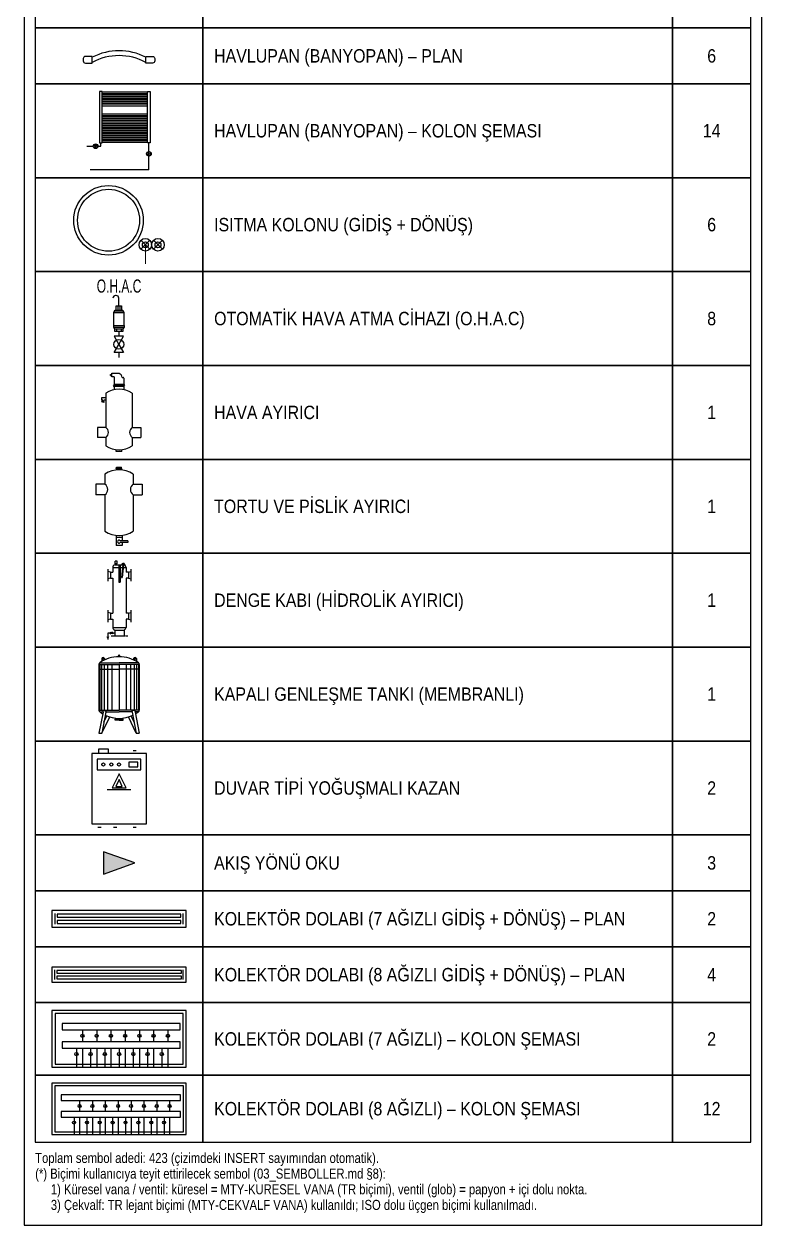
# Model space of a CAD drawing. Header units: centimetres. Extents: x -797 to 10101, y -12981 to 1521.
# Drawn here: x 2920 to 3580, y -12733 to -11659 of the extents above; entities that cross this region are included whole.
import ezdxf
from ezdxf.enums import TextEntityAlignment as Align

# ---------------------------------------------------------------- set-up
doc = ezdxf.new("R2010")
doc.units = ezdxf.units.CM
doc.linetypes.add('HIDDEN', pattern=[0.375, 0.25, -0.125])
doc.linetypes.add('ISITMA DONUS HATTI', pattern=[1.66, 1.57, -0.02, -0.07])
doc.layers.add('MTY-ISITMA-CAP', color=41, linetype='Continuous', lineweight=0)
for name, color, linetype in [('MTY-ISITMA-DONUS-BORU', 30, 'ISITMA DONUS HATTI'), ('MTY-ISITMA-GIDIS-BORU', 10, 'Continuous'), ('MTY-KOLLETÖR', 7, 'Continuous'), ('MTY-RADYATÖR', 2, 'Continuous'), ('MTY-TEFRIS', 15, 'Continuous'), ('MTY-TEFRIS-CIKTI', 250, 'Continuous'), ('MTY-VANA', 1, 'Continuous'), ('ROTAS-ISITMA-SEMBOL', 1, 'Continuous'), ('ROTAS-LEJANT-CERCEVE', 7, 'Continuous'), ('ROTAS-LEJANT-YAZI', 7, 'Continuous'), ('STM-ISITMA-CAP', 41, 'Continuous')]:
    doc.layers.add(name, color=color, linetype=linetype)
doc.styles.add('MTYCAP', font='wturkce.SHX', dxfattribs={"width": 0.65, "height": 20})
doc.styles.add('MTYCAPLT', font='arial.ttf', dxfattribs={"width": 0.65, "height": 1})
doc.styles.add('ROTAS', font='arial.ttf')

# ---------------------------------------------------------------- blocks, each defined once
blk = doc.blocks.new('MTY-RADYATOR Banyopan')
at = {"layer": 'MTY-RADYATÖR', "color": 15}
for points in [[(-3, 0), (0, 0), (0, 3), (-3, 3, 0.414214), (-4, 2), (-4, 1, 0.414214)], [(26.96, 0), (23.96, 0), (23.96, 3), (26.96, 3, -0.414214), (27.96, 2), (27.96, 1, -0.414214)]]:
    blk.add_lwpolyline(points, format="xyb", close=True, dxfattribs=at)
at = {"layer": 'MTY-RADYATÖR'}
for centre, radius, start, end in [((11.98, -20.62), 26.17, 62.7637, 117.2363), ((11.98, -22.07), 25.42, 61.8807, 118.1193)]:
    blk.add_arc(centre, radius, start, end, dxfattribs=at)
at = {"layer": 'MTY-RADYATÖR', "style": 'MTYCAPLT', "width": 0.65}
blk.add_attdef('RAD', text='', height=10, dxfattribs=at).set_placement((11.98, 18.05), align=Align.MIDDLE_CENTER)
at = {"layer": 'MTY-TEFRIS-CIKTI', "style": 'MTYCAPLT', "width": 0.65}
blk.add_attdef('NO', text='', height=6, dxfattribs=at).set_placement((11.98, 30), align=Align.MIDDLE_CENTER)
blk = doc.blocks.new('MTY-RADYATÖR BANYOPAN KOLON')
at = {"layer": 'MTY-ISITMA-DONUS-BORU'}
for p, q in [((87, 49.7), (87, 62.5)), ((87, 22.5), (87, 42.8)), ((87, 22.5), (0, 22.5))]:
    blk.add_line(p, q, dxfattribs=at)
at = {"layer": 'MTY-ISITMA-GIDIS-BORU'}
for p, q in [((-5, 57.5), (4.6, 57.5)), ((11.5, 57.5), (15.7, 57.5)), ((15.7, 57.5), (15.7, 62.5))]:
    blk.add_line(p, q, dxfattribs=at)
at = {"layer": 'MTY-RADYATÖR', "color": 15}
for p, q in [((8.7, 57.5), (7.3, 57.5)), ((87.7, 46.3), (86.3, 46.3))]:
    blk.add_line(p, q, dxfattribs=at)
at = {"layer": 'MTY-RADYATÖR', "color": 15, "linetype": 'ByBlock'}
for points in [[(13.7, 138.5), (13.7, 62.5)], [(17.7, 138.5), (13.7, 138.5)], [(17.7, 62.5), (17.7, 138.5)], [(84.7, 137.7), (17.7, 137.7)], [(84.7, 135.2), (17.7, 135.2)], [(84.7, 134.1), (17.7, 134.1)], [(84.7, 131.6), (17.7, 131.6)], [(84.7, 130.5), (17.7, 130.5)], [(84.7, 128), (17.7, 128)], [(84.7, 126.9), (17.7, 126.9)], [(84.7, 62.5), (84.7, 138.5)], [(84.7, 138.5), (88.7, 138.5)], [(88.7, 138.5), (88.7, 62.5)], [(84.7, 124.4), (17.7, 124.4)], [(84.7, 123.3), (17.7, 123.3)], [(84.7, 120.8), (17.7, 120.8)], [(84.7, 119.7), (17.7, 119.7)], [(84.7, 117.2), (17.7, 117.2)], [(84.7, 105.3), (17.7, 105.3)], [(84.7, 102.8), (17.7, 102.8)], [(84.7, 101.7), (17.7, 101.7)], [(84.7, 99.2), (17.7, 99.2)], [(84.7, 98.1), (17.7, 98.1)], [(84.7, 95.6), (17.7, 95.6)], [(84.7, 94.5), (17.7, 94.5)], [(84.7, 92), (17.7, 92)], [(84.7, 90.9), (17.7, 90.9)], [(84.7, 88.4), (17.7, 88.4)], [(84.7, 87.3), (17.7, 87.3)], [(84.7, 84.8), (17.7, 84.8)], [(84.7, 83.7), (17.7, 83.7)], [(84.7, 81.2), (17.7, 81.2)], [(84.7, 80.1), (17.7, 80.1)], [(84.7, 77.6), (17.7, 77.6)], [(84.7, 76.5), (17.7, 76.5)], [(84.7, 74), (17.7, 74)], [(84.7, 72.9), (17.7, 72.9)], [(13.7, 62.5), (17.7, 62.5)], [(84.7, 70.4), (17.7, 70.4)], [(84.7, 69.3), (17.7, 69.3)], [(84.7, 66.9), (17.7, 66.9)], [(84.7, 65.7), (17.7, 65.7)], [(84.7, 63.2), (17.7, 63.2)], [(88.7, 62.5), (84.7, 62.5)]]:
    blk.add_lwpolyline(points, dxfattribs=at)
at = {"layer": 'MTY-RADYATÖR', "color": 15}
for centre, radius in [((8, 57.5), 3.45), ((8, 57.5), 0.697), ((87, 46.3), 3.45), ((87, 46.3), 0.697)]:
    blk.add_circle(centre, radius, dxfattribs=at)
for centre, radius, start, end in [((6.1, 58.9), 0.622, 108, 180), ((3.8, 57.5), 2.15, 320.2532, 39.7468), ((6.1, 56.1), 0.622, 180, 252), ((6.1, 63.5), 4.01, 267.9571, 308.0429), ((6.6, 53.2), 2.44, 37.6114, 106.3886), ((8.7, 59.7), 0.622, 36, 108), ((8.7, 55.3), 0.622, 252, 324), ((12, 60.4), 2.8, 186.5365, 245.4635), ((11.8, 54.7), 2.6, 112.1116, 175.8884), ((10.4, 57.5), 0.622, 324, 36), ((85.1, 47.7), 0.622, 108, 180), ((82.8, 46.3), 2.15, 320.2532, 39.7468), ((85.1, 44.9), 0.622, 180, 252), ((85, 52.3), 4.01, 267.9571, 308.0429), ((85.6, 42), 2.44, 37.6114, 106.3886), ((87.7, 48.5), 0.622, 36, 108), ((87.7, 44.1), 0.622, 252, 324), ((91, 49.2), 2.8, 186.5365, 245.4635), ((90.8, 43.5), 2.6, 112.1116, 175.8884), ((89.3, 46.3), 0.622, 324, 36)]:
    blk.add_arc(centre, radius, start, end, dxfattribs=at)
at = {"layer": 'MTY-RADYATÖR', "style": 'MTYCAPLT', "width": 0.65}
for tag, p, height in [('MAHAL_001', (35.4, 157.7), 10), ('RAD_001', (41.5, 142.7), 10), ('DERECE_001', (32.2, 111.8), 10), ('NO_001', (40.8, 78), 15)]:
    blk.add_attdef(tag, p, '', height=height, dxfattribs=at)
blk = doc.blocks.new('MTY-BORU KOLON')
for p, q in [((-3.54, 1.46), (3.54, 8.54)), ((3.54, 1.46), (-3.54, 8.54)), ((6.46, 1.46), (13.54, 8.54)), ((13.54, 1.46), (6.46, 8.54))]:
    blk.add_line(p, q)
at = {"layer": 'MTY-ISITMA-CAP'}
blk.add_line((0, -10), (0, 5), dxfattribs=at)
at = {"layer": 'MTY-KOLLETÖR', "color": 1}
for centre, radius in [((-29.1, 24.37), 27.5), ((0, 5), 5), ((10, 5), 5)]:
    blk.add_circle(centre, radius, dxfattribs=at)
at = {"layer": 'MTY-KOLLETÖR', "color": 7}
blk.add_circle((-29.1, 24.37), 24.5, dxfattribs=at)
at = {"layer": 'MTY-KOLLETÖR', "color": 2}
for centre in [(0, 5), (10, 5)]:
    blk.add_circle(centre, 2.33, dxfattribs=at)
at = {"layer": 'MTY-KOLLETÖR', "color": 7, "style": 'MTYCAPLT'}
blk.add_attdef('K', text='', height=25, dxfattribs=at).set_placement((-29.1, 24.37, 0), align=Align.MIDDLE_CENTER)
at = {"layer": 'STM-ISITMA-CAP', "lineweight": -3, "style": 'MTYCAP', "width": 0.65}
blk.add_attdef('SCCP_001', (10, -21.14), '', height=20, rotation=90, dxfattribs=at)
blk = doc.blocks.new('MTY-O.H.A.C')
at = {"layer": 'MTY-VANA', "color": 2, "lineweight": -3}
for p, q in [((-2.4, 56.5), (-3, 56.5)), ((0, 47.1), (0, 54.1))]:
    blk.add_line(p, q, dxfattribs=at)
at = {"layer": 'MTY-VANA', "color": 2}
for p, q in [((-2.5, 47.1), (2.5, 47.1)), ((-2.5, 43.1), (-2.5, 47.1)), ((-1, 47.1), (-1, 43.1)), ((1, 47.1), (1, 43.1)), ((2.5, 47.1), (2.5, 43.1)), ((-4.5, 41.1), (-3.5, 42.6)), ((-4.5, 41.1), (4.5, 41.1)), ((-4.5, 29.2), (-4.5, 41.1)), ((-3.5, 43.1), (3.5, 43.1)), ((-3.5, 42.6), (-3.5, 43.1)), ((-3.5, 42.6), (3.5, 42.6)), ((3.5, 42.6), (3.5, 43.1)), ((3.5, 42.6), (4.5, 41.1)), ((4.5, 41.1), (4.5, 29.2)), ((-5, 29.2), (5, 29.2)), ((-5, 29.2), (-5, 27.7)), ((-5, 27.7), (5, 27.7)), ((-5, 27.7), (-4, 26.2)), ((-4, 26.2), (4, 26.2)), ((-4, 26.2), (-4, 24.2)), ((-4, 24.2), (4, 24.2)), ((-2, 26.2), (-2, 24.2)), ((2, 26.2), (2, 24.2)), ((4, 26.2), (5, 27.7)), ((4, 24.2), (4, 26.2)), ((5, 27.7), (5, 29.2))]:
    blk.add_line(p, q, dxfattribs=at)
at = {"layer": 'MTY-VANA', "lineweight": -3}
for p, q in [((0, 24.2), (0, 19.4)), ((0, 4.8), (0, 0))]:
    blk.add_line(p, q, dxfattribs=at)
at = {"layer": 'MTY-VANA'}
for points in [[(4.2, 19.4), (-4.2, 19.4), (0, 12.1)], [(4.2, 4.8), (-4.2, 4.8), (0, 12.1)]]:
    blk.add_lwpolyline(points, close=True, dxfattribs=at)
blk.add_circle((0, 12.1), 4.46, dxfattribs=at)
at = {"layer": 'MTY-VANA', "color": 2, "lineweight": -3}
for centre, start, end in [((-3, 54.1), 90, 180), ((-2.4, 54.1), 0, 90)]:
    blk.add_arc(centre, 2.36, start, end, dxfattribs=at)
at = {"layer": 'MTY-VANA', "color": 2, "lineweight": -3, "style": 'MTYCAPLT', "width": 0.65}
blk.add_text('O.H.A.C', height=12, dxfattribs=at).set_placement((0.2, 65.1), align=Align.MIDDLE_CENTER)
at = {"layer": 'MTY-VANA', "style": 'MTYCAPLT', "width": 0.65}
blk.add_attdef('CAP', text='', height=10, rotation=270, dxfattribs=at).set_placement((0, 2.4), align=Align.CENTER)
blk = doc.blocks.new('MTY-HAVA AYIRICI')
at = {"layer": 'MTY-VANA', "color": 2, "linetype": 'Continuous'}
for p, q in [((134.6, 348), (139.8, 348)), ((134.6, 341.3), (134.6, 348)), ((134.6, 341.3), (139.8, 341.3)), ((139.8, 348), (143, 351.2)), ((139.8, 341.3), (143, 338.1)), ((143, 355), (186.6, 355)), ((143, 334.4), (143, 355)), ((157.8, 334.4), (143, 334.4)), ((157.8, 334.4), (157.8, 287.5)), ((205.2, 330.7), (210.3, 330.7)), ((215.5, 325.5), (215.5, 287.5)), ((107.1, 235.2), (107.1, 30.1)), ((157.8, 287.5), (154.1, 281.5)), ((219.1, 281.5), (154.1, 281.5)), ((157.8, 275.5), (154.1, 281.5)), ((215.5, 287.5), (157.8, 287.5)), ((215.5, 275.5), (157.8, 275.5)), ((157.8, 275.5), (157.8, 256.1)), ((215.5, 287.5), (219.1, 281.5)), ((215.5, 275.5), (219.1, 281.5)), ((215.5, 275.5), (215.5, 256.1)), ((266.1, 235.2), (266.1, 30.1)), ((107.1, 208.8), (82.1, 208.8)), ((82.1, 208.8), (82.1, 193.9)), ((90.4, 193.9), (82.1, 193.9)), ((82.5, 183.7), (84.3, 188.5)), ((95, 178.9), (82.5, 183.7)), ((84.3, 188.5), (87.9, 187.2)), ((87.9, 187.2), (90.4, 193.9)), ((93.3, 185.1), (96.7, 193.9)), ((93.3, 185.1), (96.9, 183.8)), ((95, 178.9), (96.9, 183.8)), ((107.1, 193.9), (96.7, 193.9)), ((107.1, 30.1), (56.6, 30.1)), ((56.6, 30.1), (56.6, -30.2)), ((266.1, 30.1), (316.6, 30.1)), ((316.6, 30.1), (316.6, -30.2)), ((107.1, -30.2), (56.6, -30.2)), ((107.1, -30.2), (107.1, -80.2)), ((266.1, -30.2), (316.6, -30.2)), ((266.1, -30.2), (266.1, -80.2)), ((169.8, -115), (169.8, -103.1)), ((203.5, -115), (169.8, -115)), ((203.5, -115), (203.5, -103.1))]:
    blk.add_line(p, q, dxfattribs=at)
for centre, radius, start, end in [((174.1, 326.2), 31.4, 8.26492, 66.55118), ((210.3, 325.5), 5.18, 0, 90), ((186.6, 114.4), 144.5, 56.63402, 123.36598), ((86.3, 0), 36.6, 304.60815, 55.39185), ((286.9, 0), 36.6, 124.60815, 235.39185), ((186.6, 40.5), 144.5, 236.63402, 303.36598)]:
    blk.add_arc(centre, radius, start, end, dxfattribs=at)
blk = doc.blocks.new('MTY-TORTU &PİSLİK AYIRICI')
at = {"layer": 'MTY-VANA', "color": 7, "linetype": 'Continuous'}
for p, q in [((12.6, 21.5), (12.6, 7.5)), ((36.5, 29.4), (28.5, 29.4)), ((28.5, 28.8), (28.5, 29.4)), ((36.5, 28.8), (28.5, 28.8)), ((29, 31.3), (36, 31.3)), ((29, 29.4), (29, 31.3)), ((29, 28.8), (29, 27.3)), ((31.1, 29.4), (31.1, 31.3)), ((33.9, 29.4), (33.9, 31.3)), ((36, 29.4), (36, 31.3)), ((36, 28.8), (36, 27.3)), ((36.5, 28.8), (36.5, 29.4)), ((52.4, 21.5), (52.4, 7.5)), ((12.6, 7.5), (0, 7.5)), ((0, 7.5), (0, -7.5)), ((52.4, 7.5), (65, 7.5)), ((65, 7.5), (65, -7.5)), ((12.6, -7.5), (0, -7.5)), ((12.6, -7.5), (12.6, -58.8)), ((52.4, -7.5), (65, -7.5)), ((52.4, -7.5), (52.4, -58.8)), ((28.3, -64.5), (28.3, -78.8)), ((36.7, -67.5), (28.3, -67.5)), ((36.7, -64.5), (36.7, -72.2)), ((36.7, -78.8), (28.3, -78.8)), ((45, -72.2), (34.2, -72.2)), ((45, -74.6), (34.2, -74.6)), ((36.7, -74.6), (36.7, -78.8)), ((45, -72.2), (45, -74.6))]:
    blk.add_line(p, q, dxfattribs=at)
for centre, radius, start, end in [((32.5, -8.6), 36.1, 56.634, 123.366), ((7.4, 0), 9.16, 304.6082, 55.3918), ((57.6, 0), 9.16, 124.6082, 235.3918), ((32.5, -28.6), 36.1, 236.634, 303.366), ((32.5, -73.4), 2.12, 35.093, 324.907)]:
    blk.add_arc(centre, radius, start, end, dxfattribs=at)
blk = doc.blocks.new('MTY-KURESEL VANA0')
at = {"layer": 'MTY-VANA'}
for p, q in [((0, 0), (0, 8)), ((0, 8), (8, 8))]:
    blk.add_line(p, q, dxfattribs=at)
blk.add_lwpolyline([(-10, 5), (-10, -5), (10, 5), (10, -5), (-10, 5)], dxfattribs=at)
blk = doc.blocks.new('MTY-DENGE KABI ŞEMADA')
at = {"layer": 'MTY-VANA', "color": 252, "linetype": 'Continuous'}
for p, q in [((137, 207), (107, 207)), ((107, 167), (107, 207)), ((137, 167), (137, 207)), ((35, 45), (35, -45)), ((70, 112), (270, 112)), ((137, 167), (107, 167)), ((119, 167), (119, 152)), ((126, 167), (126, 152)), ((160, 152), (160, -107)), ((180, 152), (180, -107)), ((221, 152), (200, -36)), ((233, 152), (212, -38)), ((219, 175), (242, 175)), ((219, 167), (219, 175)), ((226, 167), (239, 166)), ((242, 164), (242, 175)), ((305, 45), (305, -45)), ((160, -107), (180, -107)), ((200, -36), (212, -38)), ((35, -568), (35, -658)), ((305, -568), (305, -658)), ((100, -864), (-2, -864)), ((70, -778), (270, -778))]:
    blk.add_line(p, q, dxfattribs=at)
at = {"layer": 'MTY-VANA', "color": 6, "linetype": 'Continuous'}
for p, q in [((0, 90), (0, -90)), ((35, 45), (0, 55)), ((35, 45), (70, 45)), ((70, 112), (70, 45)), ((100, 152), (240, 152)), ((270, 112), (270, 45)), ((305, 45), (270, 45)), ((305, 45), (340, 55)), ((340, 90), (340, -90)), ((35, -45), (0, -55)), ((35, -45), (70, -45)), ((70, -45), (70, -568)), ((270, -45), (270, -568)), ((305, -45), (270, -45)), ((305, -45), (340, -55)), ((0, -523), (0, -703)), ((340, -523), (340, -703)), ((35, -568), (0, -558)), ((35, -658), (0, -668)), ((35, -568), (70, -568)), ((35, -658), (70, -658)), ((70, -658), (70, -778)), ((305, -568), (270, -568)), ((305, -658), (270, -658)), ((270, -658), (270, -778)), ((305, -568), (340, -558)), ((305, -658), (340, -668)), ((100, -818), (240, -818))]:
    blk.add_line(p, q, dxfattribs=at)
at = {"layer": 'MTY-VANA', "color": 252, "linetype": 'ByBlock'}
for p, q in [((-2, -864), (-2, -923)), ((-2, -939), (-10, -920)), ((6, -920), (-2, -939)), ((-2, -939), (-2, -957))]:
    blk.add_line(p, q, dxfattribs=at)
at = {"layer": 'MTY-VANA', "color": 6, "linetype": 'HIDDEN', "ltscale": 0.2}
for p, q in [((100, -818), (100, -903)), ((240, -818), (240, -903)), ((45, -903), (295, -903))]:
    blk.add_line(p, q, dxfattribs=at)
at = {"layer": 'MTY-VANA', "color": 6, "linetype": 'Continuous'}
for centre, start, end in [((119, 106), 112.9945, 173.2657), ((221, 106), 6.7343, 67.0055), ((119, -772), 186.7343, 247.0055), ((221, -772), 292.9945, 353.2657)]:
    blk.add_arc(centre, 49.8, start, end, dxfattribs=at)
at = {"layer": 'MTY-VANA', "color": 252, "linetype": 'Continuous'}
for centre, radius, start, end in [((228, 141), 27.5, 117.2059, 156.154), ((224, 148), 20, 83.2202, 117.2059), ((228, 141), 27.5, 2.4261, 65.629)]:
    blk.add_arc(centre, radius, start, end, dxfattribs=at)
at = {"layer": 'MTY-VANA', "xscale": 2, "yscale": 2, "zscale": 2}
blk.add_blockref('MTY-KURESEL VANA0', (54, -864), dxfattribs=at)
blk = doc.blocks.new('MTY-GENLEŞME TANKI KOLON')
at = {"layer": 'MTY-TEFRIS', "color": 4, "ltscale": 100}
for p, q in [((-47.2, 168), (-47.2, 159.7)), ((-39.7, 168), (-39.7, 163.7)), ((-1.4, 175.9), (-2.9, 172.5)), ((0, 172.6), (0, 177.3)), ((0, 172.6), (0, 177.3)), ((1.4, 175.9), (2.9, 172.5)), ((39.7, 168), (39.7, 163.7)), ((47.2, 168), (47.2, 159.7)), ((-54.9, 151.4), (-54.9, 27.4)), ((-54.9, 139), (0, 139)), ((-52.7, 156.2), (0, 156.2)), ((52.7, 156.2), (0, 156.2)), ((54.9, 139), (0, 139)), ((54.9, 151.4), (54.9, 27.4)), ((-43.6, 22), (-54.8, -35.6)), ((-52.7, 22.6), (-43.5, 22.6)), ((-35.6, 22), (-46.9, -35.6)), ((-46.9, -35.6), (-25.4, 8.8)), ((-43.5, 25.9), (-35.5, 25.9)), ((-43.5, 23.2), (-43.5, 25.9)), ((-41, -5.4), (-32.9, 11.4)), ((-35.6, 22.6), (0, 22.6)), ((-35.5, 23.2), (-35.5, 25.9)), ((-11, 0), (-11, 2.4)), ((0, 2.4), (-11, 2.4)), ((0, 0), (-11, 0)), ((35.6, 22.6), (0, 22.6)), ((0, 2.4), (11, 2.4)), ((0, 0), (11, 0)), ((11, 0), (11, 2.4)), ((46.9, -35.6), (25.4, 8.8)), ((41, -5.4), (32.9, 11.4)), ((43.5, 25.9), (35.5, 25.9)), ((35.5, 23.2), (35.5, 25.9)), ((35.6, 22), (46.9, -35.6)), ((43.5, 23.2), (43.5, 25.9)), ((52.7, 22.6), (43.5, 22.6)), ((43.6, 22), (54.8, -35.6)), ((-54.8, -35.6), (-46.9, -35.6)), ((46.9, -35.6), (54.8, -35.6))]:
    blk.add_line(p, q, dxfattribs=at)
at = {"layer": 'MTY-TEFRIS', "color": 1, "ltscale": 100}
for p, q in [((-54.9, 151.4), (0, 151.4)), ((-52.5, 151.4), (-52.5, 27.4)), ((-47.8, 151.4), (-47.8, 27.4)), ((-40.8, 151.4), (-40.8, 27.4)), ((-31.4, 151.4), (-31.4, 27.4)), ((-19.6, 151.4), (-19.6, 27.4)), ((54.9, 151.4), (0, 151.4)), ((0, 151.4), (0, 27.4)), ((19.6, 151.4), (19.6, 27.4)), ((31.4, 151.4), (31.4, 27.4)), ((40.8, 151.4), (40.8, 27.4)), ((47.8, 151.4), (47.8, 27.4)), ((52.5, 151.4), (52.5, 27.4)), ((-54.9, 27.4), (0, 27.4)), ((54.9, 27.4), (0, 27.4))]:
    blk.add_line(p, q, dxfattribs=at)
at = {"layer": 'MTY-TEFRIS', "color": 4, "ltscale": 100}
for centre in [(-43.4, 166.7), (43.4, 166.7)]:
    blk.add_circle(centre, 2.11, dxfattribs=at)
for centre, radius, start, end in [((-0.2, 80.5), 92.1, 89.8626, 124.7126), ((-43.4, 166.7), 3.96, 19.1946, 160.8054), ((0, 175.3), 1.55, 90, 158.8439), ((0, 175.3), 1.55, 21.1561, 90), ((0.2, 80.5), 92.1, 55.2874, 90.1374), ((43.4, 166.7), 3.96, 19.1946, 160.8054), ((-48.6, 151.4), 6.27, 130.1725, 180), ((48.6, 151.4), 6.27, 0, 49.8275), ((-48.6, 27.4), 6.27, 180, 229.8275), ((0, 92.5), 87.6, 233.0291, 239.4001), ((-49.8, 23.2), 6.27, 348.9798, 0), ((0, 92.5), 87.6, 244.7643, 295.2357), ((-41.8, 23.2), 6.27, 348.9798, 0), ((-12.2, 1.3), 4.52, 13.3838, 76.0694), ((12.2, 1.3), 4.52, 103.9306, 166.6162), ((41.8, 23.2), 6.27, 180, 191.0202), ((49.8, 23.2), 6.27, 180, 191.0202), ((0, 92.5), 87.6, 300.5999, 306.9709), ((48.6, 27.4), 6.27, 310.1725, 0)]:
    blk.add_arc(centre, radius, start, end, dxfattribs=at)
blk = doc.blocks.new('ROTAS-KAZAN-DUVAR')
for p, q in [((106, 188), (114, 188)), ((40, 88), (100, 88)), ((16, -8), (24, -8)), ((56, -8), (64, -8)), ((106, -8), (114, -8))]:
    blk.add_line(p, q)
blk.add_lwpolyline([(18, 180), (18, 192), (42, 192), (42, 180)])
for points in [[(0, 0), (140, 0), (140, 180), (0, 180)], [(14, 138), (126, 138), (126, 166), (14, 166)], [(95, 146), (118, 146), (118, 158), (95, 158)], [(52, 92), (88, 92), (70, 128)], [(62, 96), (78, 96), (70, 114)]]:
    blk.add_lwpolyline(points, close=True)
for centre in [(30, 152), (50, 152), (70, 152)]:
    blk.add_circle(centre, 4)
blk = doc.blocks.new('ROTAS-OK')
blk.add_hatch(color=7).paths.add_polyline_path([(0, 0), (-14, 5), (-14, -5)])
blk.add_lwpolyline([(0, 0), (-14, 5), (-14, -5)], close=True)
blk = doc.blocks.new('ROTAS-KOLEKTOR-DOLABI-7')
for p, q in [((3, 3), (3, 13)), ((125, 3), (125, 13))]:
    blk.add_line(p, q)
for points in [[(0, 0), (128, 0), (128, 16), (0, 16)], [(5, 9.5), (123, 9.5), (123, 12.5), (5, 12.5)], [(5, 3.5), (123, 3.5), (123, 6.5), (5, 6.5)]]:
    blk.add_lwpolyline(points, close=True)
blk = doc.blocks.new('ROTAS-KOLEKTOR-DOLABI-8')
for p, q in [((3, 3), (3, 13)), ((139, 3), (139, 13))]:
    blk.add_line(p, q)
for points in [[(0, 0), (142, 0), (142, 16), (0, 16)], [(5, 9.5), (137, 9.5), (137, 12.5), (5, 12.5)], [(5, 3.5), (137, 3.5), (137, 6.5), (5, 6.5)]]:
    blk.add_lwpolyline(points, close=True)
blk = doc.blocks.new('ROTAS-KOLEKTOR-SEMA-7')
for p, q in [((30, 37), (30, 25)), ((44, 37), (44, 25)), ((58, 37), (58, 25)), ((72, 37), (72, 25)), ((86, 37), (86, 25)), ((100, 37), (100, 25)), ((114, 37), (114, 25)), ((24, 19), (24, 0)), ((30, 19), (30, 0)), ((38, 19), (38, 0)), ((44, 19), (44, 0)), ((52, 19), (52, 0)), ((58, 19), (58, 0)), ((66, 19), (66, 0)), ((72, 19), (72, 0)), ((80, 19), (80, 0)), ((86, 19), (86, 0)), ((94, 19), (94, 0)), ((100, 19), (100, 0)), ((108, 19), (108, 0)), ((114, 19), (114, 0))]:
    blk.add_line(p, q)
for points in [[(0, 0), (132, 0), (132, 56), (0, 56)], [(3, 3), (129, 3), (129, 53), (3, 53)], [(10, 37), (126, 37), (126, 43), (10, 43)], [(10, 19), (126, 19), (126, 25), (10, 25)]]:
    blk.add_lwpolyline(points, close=True)
for centre in [(30, 31), (44, 31), (58, 31), (72, 31), (86, 31), (100, 31), (114, 31), (24, 13), (38, 13), (52, 13), (66, 13), (80, 13), (94, 13), (108, 13)]:
    blk.add_circle(centre, 1.6)
blk = doc.blocks.new('ROTAS-KOLEKTOR-SEMA-8')
for p, q in [((30, 37), (30, 25)), ((44, 37), (44, 25)), ((58, 37), (58, 25)), ((72, 37), (72, 25)), ((86, 37), (86, 25)), ((100, 37), (100, 25)), ((114, 37), (114, 25)), ((128, 37), (128, 25)), ((24, 19), (24, 0)), ((30, 19), (30, 0)), ((38, 19), (38, 0)), ((44, 19), (44, 0)), ((52, 19), (52, 0)), ((58, 19), (58, 0)), ((66, 19), (66, 0)), ((72, 19), (72, 0)), ((80, 19), (80, 0)), ((86, 19), (86, 0)), ((94, 19), (94, 0)), ((100, 19), (100, 0)), ((108, 19), (108, 0)), ((114, 19), (114, 0)), ((122, 19), (122, 0)), ((128, 19), (128, 0))]:
    blk.add_line(p, q)
for points in [[(0, 0), (146, 0), (146, 56), (0, 56)], [(3, 3), (143, 3), (143, 53), (3, 53)], [(10, 37), (140, 37), (140, 43), (10, 43)], [(10, 19), (140, 19), (140, 25), (10, 25)]]:
    blk.add_lwpolyline(points, close=True)
for centre in [(30, 31), (44, 31), (58, 31), (72, 31), (86, 31), (100, 31), (114, 31), (128, 31), (24, 13), (38, 13), (52, 13), (66, 13), (80, 13), (94, 13), (108, 13), (122, 13)]:
    blk.add_circle(centre, 1.6)

msp = doc.modelspace()

# ---------------------------------------------------------------- linework, layer by layer
at = {"layer": 'ROTAS-LEJANT-CERCEVE'}
for points in [[(2920, -12733), (3580, -12733), (3580, -10700), (2920, -10700)], [(2930, -11662), (3080, -11662), (3080, -11604.3), (2930, -11604.3)], [(3080, -11662), (3500, -11662), (3500, -11604.3), (3080, -11604.3)], [(3500, -11662), (3570, -11662), (3570, -11604.3), (3500, -11604.3)], [(2930, -11712), (3080, -11712), (3080, -11662), (2930, -11662)], [(3080, -11712), (3500, -11712), (3500, -11662), (3080, -11662)], [(3500, -11712), (3570, -11712), (3570, -11662), (3500, -11662)], [(2930, -11796), (3080, -11796), (3080, -11712), (2930, -11712)], [(3080, -11796), (3500, -11796), (3500, -11712), (3080, -11712)], [(3500, -11796), (3570, -11796), (3570, -11712), (3500, -11712)], [(2930, -11880), (3080, -11880), (3080, -11796), (2930, -11796)], [(3080, -11880), (3500, -11880), (3500, -11796), (3080, -11796)], [(3500, -11880), (3570, -11880), (3570, -11796), (3500, -11796)], [(2930, -11964), (3080, -11964), (3080, -11880), (2930, -11880)], [(3080, -11964), (3500, -11964), (3500, -11880), (3080, -11880)], [(3500, -11964), (3570, -11964), (3570, -11880), (3500, -11880)], [(2930, -12048), (3080, -12048), (3080, -11964), (2930, -11964)], [(3080, -12048), (3500, -12048), (3500, -11964), (3080, -11964)], [(3500, -12048), (3570, -12048), (3570, -11964), (3500, -11964)], [(2930, -12132), (3080, -12132), (3080, -12048), (2930, -12048)], [(3080, -12132), (3500, -12132), (3500, -12048), (3080, -12048)], [(3500, -12132), (3570, -12132), (3570, -12048), (3500, -12048)], [(2930, -12216), (3080, -12216), (3080, -12132), (2930, -12132)], [(3080, -12216), (3500, -12216), (3500, -12132), (3080, -12132)], [(3500, -12216), (3570, -12216), (3570, -12132), (3500, -12132)], [(2930, -12300), (3080, -12300), (3080, -12216), (2930, -12216)], [(3080, -12300), (3500, -12300), (3500, -12216), (3080, -12216)], [(3500, -12300), (3570, -12300), (3570, -12216), (3500, -12216)], [(2930, -12384), (3080, -12384), (3080, -12300), (2930, -12300)], [(3080, -12384), (3500, -12384), (3500, -12300), (3080, -12300)], [(3500, -12384), (3570, -12384), (3570, -12300), (3500, -12300)], [(2930, -12434), (3080, -12434), (3080, -12384), (2930, -12384)], [(3080, -12434), (3500, -12434), (3500, -12384), (3080, -12384)], [(3500, -12434), (3570, -12434), (3570, -12384), (3500, -12384)], [(2930, -12484), (3080, -12484), (3080, -12434), (2930, -12434)], [(3080, -12484), (3500, -12484), (3500, -12434), (3080, -12434)], [(3500, -12484), (3570, -12484), (3570, -12434), (3500, -12434)], [(2930, -12534), (3080, -12534), (3080, -12484), (2930, -12484)], [(3080, -12534), (3500, -12534), (3500, -12484), (3080, -12484)], [(3500, -12534), (3570, -12534), (3570, -12484), (3500, -12484)], [(2930, -12598.9), (3080, -12598.9), (3080, -12534), (2930, -12534)], [(3080, -12598.9), (3500, -12598.9), (3500, -12534), (3080, -12534)], [(3500, -12598.9), (3570, -12598.9), (3570, -12534), (3500, -12534)], [(2930, -12659), (3080, -12659), (3080, -12598.9), (2930, -12598.9)], [(3080, -12659), (3500, -12659), (3500, -12598.9), (3080, -12598.9)], [(3500, -12659), (3570, -12659), (3570, -12598.9), (3500, -12598.9)]]:
    msp.add_lwpolyline(points, close=True, dxfattribs=at)

# ---------------------------------------------------------------- block references
at = {"layer": 'ROTAS-ISITMA-SEMBOL'}
for name, p, xscale, yscale in [('MTY-RADYATOR Banyopan', (2981, -11693.5), 2, 2), ('MTY-RADYATÖR BANYOPAN KOLON', (2979.2, -11802.6), 0.603457607310748, 0.603457607310748), ('MTY-BORU KOLON', (3028.5, -11861.7), 1.1313598746487261, 1.1313598746487261), ('MTY-O.H.A.C', (3004.8, -11957), 0.9839212443476036, 0.9839212443476036), ('MTY-HAVA AYIRICI', (2977.2, -12023.9), 0.14893617021276198, 0.14893617021276198), ('MTY-TORTU &PİSLİK AYIRICI', (2984.3, -12074.9), 0.6360617634010723, 0.6360617634010723), ('MTY-DENGE KABI ŞEMADA', (2995.1, -12151.5), 0.06013539210634474, 0.06013539210634474), ('MTY-GENLEŞME TANKI KOLON', (3005, -12281.3), 0.32886342095268606, 0.32886342095268606), ('ROTAS-KAZAN-DUVAR', (2980.5, -12374.2), 0.35, 0.35), ('ROTAS-OK', (3019, -12409), 2, 2), ('ROTAS-KOLEKTOR-DOLABI-7', (2945, -12466.5), 0.9375, 0.9375), ('ROTAS-KOLEKTOR-DOLABI-8', (2945, -12515.8), 0.8450704225352113, 0.8450704225352113), ('ROTAS-KOLEKTOR-SEMA-7', (2945, -12591.9), 0.9090909090909091, 0.9090909090909091), ('ROTAS-KOLEKTOR-SEMA-8', (2945, -12652), 0.821917808219178, 0.821917808219178)]:
    msp.add_blockref(name, p, dxfattribs=dict(at, xscale=xscale, yscale=yscale))

# ---------------------------------------------------------------- texts
at = {"layer": 'ROTAS-LEJANT-YAZI', "style": 'ROTAS'}
for s, height, width, p in [('HAVLUPAN (BANYOPAN) – PLAN', 12, 0.85, (3090, -11687)), ('HAVLUPAN (BANYOPAN) – KOLON ŞEMASI', 12, 0.85, (3090, -11754)), ('ISITMA KOLONU (GİDİŞ + DÖNÜŞ)', 12, 0.85, (3090, -11838)), ('OTOMATİK HAVA ATMA CİHAZI (O.H.A.C)', 12, 0.85, (3090, -11922)), ('HAVA AYIRICI', 12, 0.85, (3090, -12006)), ('TORTU VE PİSLİK AYIRICI', 12, 0.85, (3090, -12090)), ('DENGE KABI (HİDROLİK AYIRICI)', 12, 0.85, (3090, -12174)), ('KAPALI GENLEŞME TANKI (MEMBRANLI)', 12, 0.85, (3090, -12258)), ('DUVAR TİPİ YOĞUŞMALI KAZAN', 12, 0.85, (3090, -12342)), ('AKIŞ YÖNÜ OKU', 12, 0.85, (3090, -12409)), ('KOLEKTÖR DOLABI (7 AĞIZLI GİDİŞ + DÖNÜŞ) – PLAN', 12, 0.85, (3090, -12459)), ('KOLEKTÖR DOLABI (8 AĞIZLI GİDİŞ + DÖNÜŞ) – PLAN', 12, 0.85, (3090, -12509)), ('KOLEKTÖR DOLABI (7 AĞIZLI) – KOLON ŞEMASI', 12, 0.85, (3090, -12566.5)), ('KOLEKTÖR DOLABI (8 AĞIZLI) – KOLON ŞEMASI', 12, 0.85, (3090, -12628.9)), ('Toplam sembol adedi: 423 (çizimdeki INSERT sayımından otomatik).', 9, 0.8, (2930, -12673)), ('(*) Biçimi kullanıcıya teyit ettirilecek sembol (03_SEMBOLLER.md §8):', 9, 0.8, (2930, -12687)), ('     1) Küresel vana / ventil: küresel = MTY-KURESEL VANA (TR biçimi), ventil (glob) = papyon + içi dolu nokta.', 9, 0.8, (2930, -12701)), ('     3) Çekvalf: TR lejant biçimi (MTY-CEKVALF VANA) kullanıldı; ISO dolu üçgen biçimi kullanılmadı.', 9, 0.8, (2930, -12715))]:
    msp.add_text(s, height=height, dxfattribs=dict(at, width=width)).set_placement(p, align=Align.MIDDLE_LEFT)
at = {"layer": 'ROTAS-LEJANT-YAZI', "style": 'ROTAS', "width": 0.85}
for s, p in [('6', (3535, -11687)), ('14', (3535, -11754)), ('6', (3535, -11838)), ('8', (3535, -11922)), ('1', (3535, -12006)), ('1', (3535, -12090)), ('1', (3535, -12174)), ('1', (3535, -12258)), ('2', (3535, -12342)), ('3', (3535, -12409)), ('2', (3535, -12459)), ('4', (3535, -12509)), ('2', (3535, -12566.5)), ('12', (3535, -12628.9))]:
    msp.add_text(s, height=12, dxfattribs=at).set_placement(p, align=Align.MIDDLE_CENTER)

doc.saveas('drawing.dxf')
